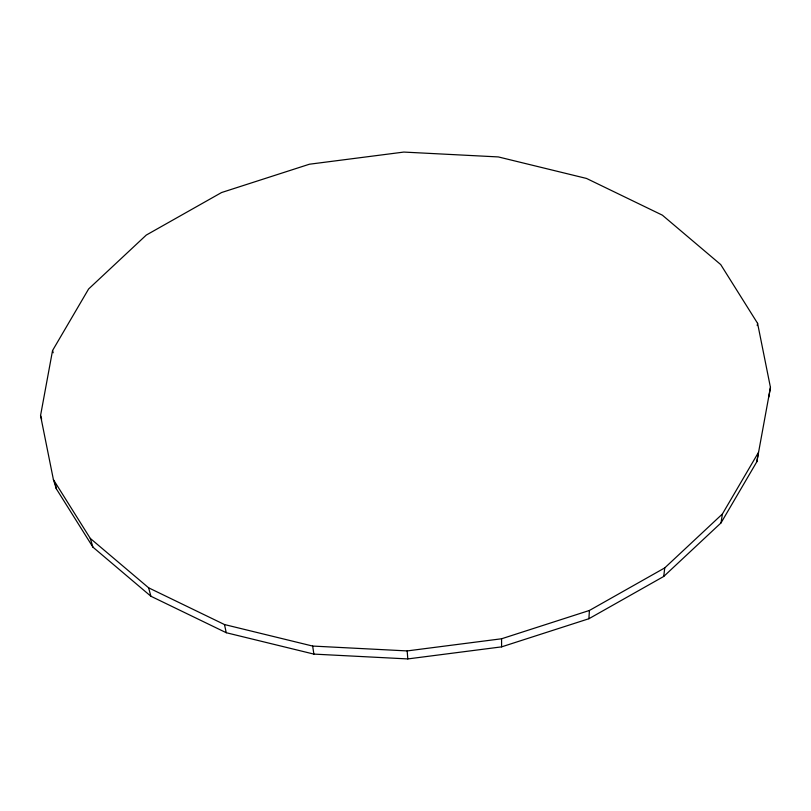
<?xml version="1.0" encoding="UTF-8"?>
<svg xmlns="http://www.w3.org/2000/svg" width="811" height="811" viewBox="0 0 811 811"><rect width="100%" height="100%" fill="white"/><g stroke="black" fill="none" stroke-linecap="round" stroke-linejoin="round"><path stroke-width="1.22" d="M588.887 618.732L589.425 610.46L664.736 567.903L722.388 514.012L758.447 452.447L756.845 461.723L721.02 522.892L663.733 576.449L588.887 618.732L501.593 646.864L407.801 658.927L313.887 654.102L226.259 632.722L150.887 596.237L92.92 547.131L56.294 488.749L53.414 479.646L40.55 415.577L52.553 350.534L88.612 288.98L146.264 235.078L221.575 192.531L309.427 164.217L403.827 152.073L498.339 156.929L586.525 178.45L662.374 215.168L720.726 264.589L757.586 323.336L770.45 387.415L768.767 397.096M663.733 576.449L664.736 567.903M721.02 522.892L722.388 514.012M757.231 325.576L757.586 323.336M756.845 461.723L770.45 387.415M53.414 479.646L90.274 538.403L148.626 587.813L224.475 624.541L312.661 646.063L407.173 650.919L501.573 638.774L589.425 610.46M40.55 415.577L41.655 419.135M90.274 538.403L92.92 547.131M52.553 350.534L53.191 352.744M148.626 587.813L150.887 596.237M224.475 624.541L226.259 632.722M55.31 483.853L56.294 488.749M312.661 646.063L313.887 654.102M407.173 650.919L407.801 658.927M501.573 638.774L501.593 646.864"/></g></svg>
